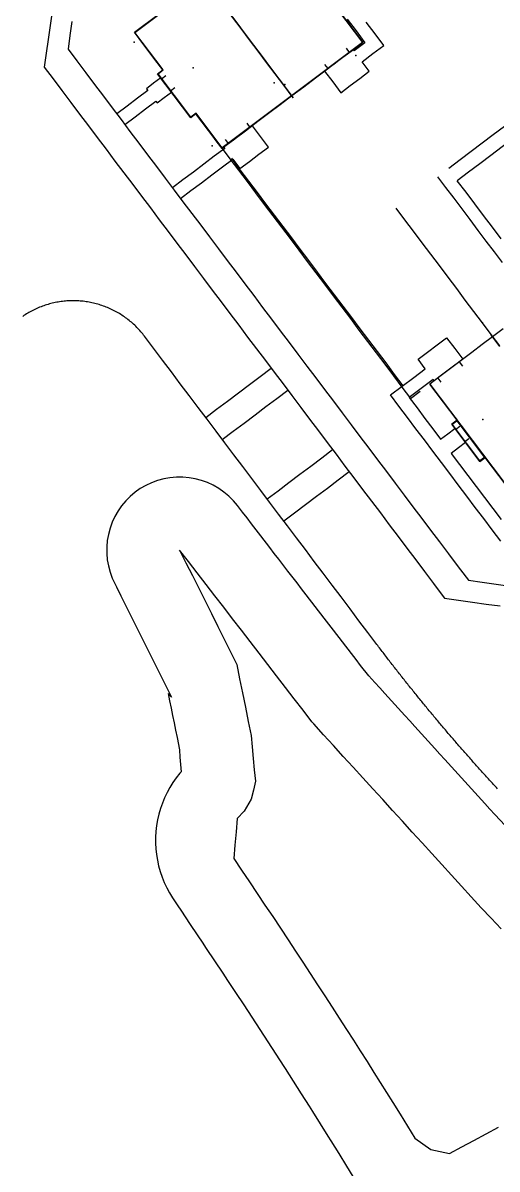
# Model space of a CAD drawing. Header units: metres. Extents: x 337936 to 338469, y 373266 to 374026.
# Drawn here: x 338236.9 to 338268.7, y 373430 to 373507 of the extents above; entities that cross this region are included whole.
import ezdxf

# ---------------------------------------------------------------- set-up
doc = ezdxf.new("R2010")
doc.units = ezdxf.units.M
for name, color, linetype in [('3D_LINES', 3, 'Continuous'), ('3D_Points', 1, 'Continuous'), ('PLOTS EXTERNAL LEVEL', 6, 'Continuous'), ('PLOTS FFL', 5, 'Continuous')]:
    doc.layers.add(name, color=color, linetype=linetype)

msp = doc.modelspace()

# ---------------------------------------------------------------- linework, layer by layer
at = {"layer": '3D_LINES'}
for points in [[(338248.932, 373510.014, 33.452), (338249.5, 373509.261, 33.452), (338250.068, 373508.507, 33.452), (338250.636, 373507.753, 33.452), (338251.204, 373507, 33.452), (338251.772, 373506.246, 33.452), (338252.34, 373505.493, 33.452), (338252.908, 373504.739, 33.452), (338253.475, 373503.985, 33.452), (338254.043, 373503.232, 33.452), (338254.52, 373502.599, 33.452), (338254.998, 373501.966, 33.453), (338254.681, 373502.386, 33.453), (338254.364, 373502.807, 33.454), (338253.79, 373503.567, 33.454), (338253.217, 373504.328, 33.454), (338252.644, 373505.089, 33.454), (338252.07, 373505.85, 33.454), (338251.497, 373506.611, 33.454), (338250.924, 373507.372, 33.454), (338250.35, 373508.133, 33.454), (338249.777, 373508.894, 33.454), (338249.204, 373509.654, 33.454)], [(338238.807, 373507.755, 33.598), (338238.676, 373506.821, 33.598), (338238.545, 373505.887, 33.598), (338238.414, 373504.954, 33.598), (338238.283, 373504.02, 33.598), (338238.876, 373503.232, 33.598), (338239.47, 373502.444, 33.598), (338240.064, 373501.656, 33.598), (338240.658, 373500.868, 33.598), (338241.252, 373500.08, 33.598), (338241.846, 373499.292, 33.598), (338242.44, 373498.503, 33.598), (338243.034, 373497.715, 33.598), (338243.627, 373496.927, 33.598), (338244.221, 373496.139, 33.598), (338244.815, 373495.351, 33.598), (338245.409, 373494.563, 33.598), (338246.003, 373493.775, 33.598), (338246.597, 373492.987, 33.598), (338247.191, 373492.199, 33.598), (338247.784, 373491.411, 33.598), (338248.378, 373490.623, 33.598), (338248.972, 373489.835, 33.598), (338249.566, 373489.046, 33.598), (338250.16, 373488.258, 33.598), (338250.754, 373487.47, 33.598), (338251.348, 373486.682, 33.598), (338251.941, 373485.894, 33.598), (338252.535, 373485.106, 33.598), (338253.129, 373484.318, 33.598), (338253.723, 373483.53, 33.598), (338254.317, 373482.742, 33.598), (338254.911, 373481.954, 33.598), (338255.505, 373481.166, 33.598), (338256.098, 373480.378, 33.598), (338256.692, 373479.59, 33.598), (338257.286, 373478.801, 33.598), (338257.88, 373478.013, 33.598), (338258.474, 373477.225, 33.598), (338259.068, 373476.437, 33.598), (338259.662, 373475.649, 33.598), (338260.255, 373474.861, 33.598), (338260.849, 373474.073, 33.598), (338261.443, 373473.285, 33.598), (338262.037, 373472.497, 33.598), (338262.631, 373471.709, 33.598), (338263.225, 373470.921, 33.598), (338263.819, 373470.133, 33.598), (338264.413, 373469.344, 33.598), (338265.006, 373468.556, 33.598), (338265.165, 373468.347, 33.598), (338266.098, 373468.217, 33.598), (338267.03, 373468.087, 33.598), (338267.963, 373467.956, 33.598), (338268.896, 373467.826, 33.598)], [(338240.142, 373507.091, 33.503), (338240.011, 373506.157, 33.499), (338239.88, 373505.224, 33.496), (338240.474, 373504.436, 33.485), (338241.068, 373503.647, 33.478), (338241.661, 373502.859, 33.478), (338242.255, 373502.071, 33.478), (338242.849, 373501.283, 33.478), (338243.443, 373500.495, 33.478), (338244.037, 373499.707, 33.478), (338244.631, 373498.919, 33.478), (338245.225, 373498.131, 33.478), (338245.818, 373497.343, 33.484), (338246.412, 373496.555, 33.494), (338247.006, 373495.767, 33.504), (338247.6, 373494.979, 33.514), (338248.194, 373494.191, 33.525), (338248.788, 373493.402, 33.535), (338249.382, 373492.614, 33.545), (338249.976, 373491.826, 33.555), (338250.569, 373491.038, 33.566), (338251.163, 373490.25, 33.576), (338251.757, 373489.462, 33.586), (338252.351, 373488.674, 33.596), (338252.945, 373487.886, 33.607), (338253.539, 373487.098, 33.617), (338254.133, 373486.31, 33.627), (338254.726, 373485.522, 33.637), (338255.32, 373484.734, 33.648), (338255.914, 373483.945, 33.658), (338256.508, 373483.157, 33.668), (338257.102, 373482.369, 33.669), (338257.696, 373481.581, 33.65), (338258.29, 373480.793, 33.632), (338258.883, 373480.005, 33.613), (338259.477, 373479.217, 33.595), (338260.071, 373478.429, 33.576), (338260.665, 373477.641, 33.558), (338261.259, 373476.853, 33.548), (338261.853, 373476.065, 33.546), (338262.447, 373475.277, 33.547), (338263.04, 373474.488, 33.548), (338263.634, 373473.7, 33.549), (338264.228, 373472.912, 33.55), (338264.822, 373472.124, 33.551), (338265.416, 373471.336, 33.55), (338266.01, 373470.548, 33.548), (338266.604, 373469.76, 33.546), (338266.759, 373469.554, 33.545), (338267.692, 373469.424, 33.54), (338268.625, 373469.294, 33.536), (338269.558, 373469.164, 33.531)], [(338258.556, 373507.171, 33.454), (338259.118, 373506.426, 33.455), (338259.679, 373505.681, 33.455), (338258.884, 373505.082, 33.456), (338258.088, 373504.483, 33.455), (338257.293, 373503.883, 33.455), (338256.498, 373503.284, 33.454), (338255.703, 373502.685, 33.454), (338254.907, 373502.085, 33.453), (338254.127, 373501.497, 33.453), (338253.347, 373500.909, 33.452), (338252.566, 373500.321, 33.452), (338251.786, 373499.733, 33.452), (338251.006, 373499.145, 33.451), (338250.225, 373498.557, 33.451), (338249.897, 373498.993, 33.45), (338249.421, 373499.624, 33.45), (338248.946, 373500.255, 33.45), (338248.471, 373500.886, 33.451), (338248.119, 373500.621, 33.451), (338247.562, 373501.36, 33.451), (338247.005, 373502.099, 33.451), (338246.448, 373502.839, 33.451), (338245.891, 373503.578, 33.451), (338246.242, 373503.843, 33.451), (338245.712, 373504.547, 33.451), (338245.181, 373505.251, 33.451), (338244.651, 373505.955, 33.451), (338244.341, 373506.366, 33.451), (338245.133, 373506.963, 33.451), (338245.925, 373507.56, 33.451)], [(338258.621, 373507.252, 33.454), (338259.22, 373506.457, 33.454), (338259.819, 373505.662, 33.455), (338259.085, 373505.108, 33.456), (338259.025, 373505.188, 33.457), (338258.386, 373504.707, 33.457), (338257.747, 373504.225, 33.457), (338257.108, 373503.744, 33.457), (338257.65, 373503.025, 33.457), (338258.192, 373502.306, 33.457), (338258.83, 373502.788, 33.457), (338259.469, 373503.269, 33.457), (338260.108, 373503.751, 33.457), (338259.627, 373504.39, 33.457), (338260.353, 373504.937, 33.457), (338261.08, 373505.484, 33.457), (338260.493, 373506.263, 33.457), (338259.906, 373507.042, 33.457)], [(338258.789, 373505.01, 33.456), (338258.576, 373505.292, 33.456)], [(338257.343, 373503.921, 33.45), (338257.131, 373504.202, 33.457)], [(338275.146, 373504.53, 33.548), (338274.401, 373503.968, 33.544), (338273.655, 373503.406, 33.54), (338272.909, 373502.845, 33.537), (338272.163, 373502.283, 33.537), (338271.418, 373501.721, 33.53), (338270.672, 373501.159, 33.516), (338269.926, 373500.597, 33.503), (338269.18, 373500.035, 33.49), (338268.435, 373499.473, 33.476), (338267.689, 373498.911, 33.463), (338266.943, 373498.349, 33.47), (338266.198, 373497.787, 33.476), (338265.452, 373497.225, 33.479)], [(338243.691, 373500.166, 33.478), (338244.386, 373500.689, 33.472), (338245.081, 373501.213, 33.465), (338245.776, 373501.737, 33.459), (338245.866, 373501.617, 33.459), (338246.345, 373501.978, 33.454), (338246.825, 373502.339, 33.45), (338246.464, 373502.818, 33.45), (338246.102, 373503.297, 33.45), (338245.623, 373502.936, 33.454), (338245.144, 373502.575, 33.459), (338245.234, 373502.455, 33.459), (338244.539, 373501.932, 33.465), (338243.845, 373501.408, 33.472), (338243.15, 373500.884, 33.478)], [(338246.437, 373503.439, 33.474), (338246.156, 373503.226, 33.45)], [(338247.053, 373502.622, 33.474), (338246.771, 373502.41, 33.45)], [(338247.433, 373495.201, 33.512), (338248.135, 373495.73, 33.501), (338248.837, 373496.259, 33.491), (338249.539, 373496.788, 33.48), (338250.241, 373497.317, 33.47), (338250.943, 373497.846, 33.456), (338251.424, 373497.207, 33.465), (338252.063, 373497.688, 33.459), (338252.702, 373498.17, 33.459), (338253.341, 373498.651, 33.459), (338252.799, 373499.37, 33.456), (338252.258, 373500.089, 33.453), (338251.619, 373499.607, 33.452), (338250.98, 373499.126, 33.452), (338250.341, 373498.644, 33.452), (338250.401, 373498.565, 33.452), (338249.699, 373498.036, 33.46), (338248.997, 373497.507, 33.471), (338248.295, 373496.978, 33.481), (338247.593, 373496.449, 33.492), (338246.891, 373495.92, 33.502)], [(338252.112, 373499.979, 33.453), (338251.9, 373500.261, 33.451)], [(338250.666, 373498.89, 33.452), (338250.454, 373499.171, 33.451)], [(338275.676, 373491.406, 33.498), (338275.086, 373492.189, 33.486), (338274.497, 373492.972, 33.482), (338273.907, 373493.754, 33.478), (338273.317, 373494.537, 33.473), (338272.727, 373495.32, 33.469), (338272.137, 373496.102, 33.473), (338271.548, 373496.885, 33.476), (338270.958, 373497.668, 33.479), (338270.368, 373498.45, 33.483), (338269.778, 373499.233, 33.486), (338269.025, 373498.666, 33.473), (338268.272, 373498.098, 33.466), (338267.52, 373497.531, 33.475), (338266.767, 373496.964, 33.479), (338266.014, 373496.396, 33.482)], [(338250.165, 373498.637, 33.452), (338250.743, 373497.87, 33.457), (338251.321, 373497.103, 33.468), (338251.899, 373496.336, 33.48), (338252.477, 373495.569, 33.489), (338253.055, 373494.802, 33.499), (338253.633, 373494.035, 33.509), (338254.211, 373493.268, 33.519), (338254.789, 373492.501, 33.529), (338255.367, 373491.734, 33.539), (338255.945, 373490.967, 33.549), (338256.523, 373490.2, 33.559), (338257.101, 373489.433, 33.569), (338257.679, 373488.666, 33.579), (338258.257, 373487.899, 33.589), (338258.835, 373487.132, 33.599), (338259.413, 373486.365, 33.609), (338259.991, 373485.598, 33.619), (338260.569, 373484.831, 33.629), (338261.147, 373484.064, 33.639), (338261.725, 373483.297, 33.649), (338262.302, 373482.53, 33.659), (338262.88, 373481.763, 33.669), (338263.531, 373482.254, 33.659)], [(338250.847, 373497.899, 33.455), (338251.422, 373497.135, 33.467), (338251.998, 373496.371, 33.478), (338252.573, 373495.607, 33.489), (338253.149, 373494.843, 33.499), (338253.725, 373494.08, 33.508), (338254.3, 373493.316, 33.518), (338254.876, 373492.552, 33.528), (338255.451, 373491.788, 33.538), (338256.027, 373491.024, 33.548), (338256.602, 373490.261, 33.558), (338257.178, 373489.497, 33.568), (338257.754, 373488.733, 33.578), (338258.329, 373487.969, 33.588), (338258.905, 373487.205, 33.598), (338259.48, 373486.441, 33.608), (338260.056, 373485.678, 33.618), (338260.632, 373484.914, 33.628), (338261.207, 373484.15, 33.638), (338261.783, 373483.386, 33.647), (338262.358, 373482.622, 33.657)], [(338264.693, 373496.653, 33.483), (338265.235, 373495.935, 33.485), (338265.776, 373495.216, 33.488), (338266.318, 373494.497, 33.491), (338266.86, 373493.778, 33.494), (338267.401, 373493.059, 33.497), (338267.943, 373492.341, 33.499), (338268.485, 373491.622, 33.502), (338269.026, 373490.903, 33.505)], [(338268.963, 373492.483, 33.498), (338268.373, 373493.266, 33.495), (338267.783, 373494.048, 33.492), (338267.193, 373494.831, 33.489), (338266.603, 373495.614, 33.486), (338266.014, 373496.396, 33.482)], [(338261.889, 373494.54, 33.528), (338262.469, 373493.77, 33.528), (338263.05, 373493, 33.528), (338263.63, 373492.23, 33.528), (338264.21, 373491.459, 33.528), (338264.791, 373490.689, 33.528), (338265.371, 373489.919, 33.528), (338265.952, 373489.149, 33.528), (338266.532, 373488.379, 33.528), (338267.112, 373487.609, 33.528), (338267.693, 373486.838, 33.528), (338268.274, 373486.066, 33.528), (338268.856, 373485.294, 33.528)], [(338268.719, 373455.548, 33.549), (338268.651, 373455.621, 33.55), (338268.584, 373455.694, 33.55), (338268.516, 373455.768, 33.55), (338268.449, 373455.841, 33.55), (338268.382, 373455.914, 33.551), (338268.314, 373455.988, 33.551), (338268.247, 373456.061, 33.551), (338268.18, 373456.135, 33.552), (338268.113, 373456.208, 33.552), (338268.046, 373456.282, 33.552), (338267.979, 373456.355, 33.552), (338267.912, 373456.429, 33.553), (338267.845, 373456.503, 33.553), (338267.778, 373456.577, 33.553), (338267.711, 373456.65, 33.553), (338267.645, 373456.724, 33.554), (338267.578, 373456.798, 33.554), (338267.511, 373456.872, 33.554), (338267.445, 373456.946, 33.555), (338267.378, 373457.02, 33.555), (338267.312, 373457.095, 33.555), (338267.246, 373457.169, 33.555), (338267.179, 373457.243, 33.556), (338267.113, 373457.318, 33.556), (338267.047, 373457.392, 33.556), (338266.981, 373457.466, 33.556), (338266.915, 373457.541, 33.557), (338266.849, 373457.615, 33.557), (338266.783, 373457.69, 33.557), (338266.717, 373457.765, 33.558), (338266.651, 373457.839, 33.558), (338266.585, 373457.914, 33.558), (338266.52, 373457.989, 33.558), (338266.454, 373458.064, 33.559), (338266.388, 373458.139, 33.559), (338266.323, 373458.214, 33.559), (338266.257, 373458.289, 33.559), (338266.192, 373458.364, 33.56), (338266.127, 373458.439, 33.56), (338266.061, 373458.514, 33.56), (338265.996, 373458.589, 33.56), (338265.931, 373458.664, 33.561), (338265.866, 373458.74, 33.561), (338265.801, 373458.815, 33.561), (338265.736, 373458.891, 33.562), (338265.671, 373458.966, 33.562), (338265.606, 373459.042, 33.562), (338265.541, 373459.117, 33.562), (338265.476, 373459.193, 33.563), (338265.412, 373459.268, 33.563), (338265.347, 373459.344, 33.563), (338265.282, 373459.42, 33.563), (338265.218, 373459.496, 33.564), (338265.154, 373459.572, 33.564), (338265.089, 373459.648, 33.564), (338265.025, 373459.724, 33.564), (338264.961, 373459.8, 33.565), (338264.896, 373459.876, 33.565), (338264.832, 373459.952, 33.565), (338264.768, 373460.028, 33.565), (338264.704, 373460.104, 33.566), (338264.64, 373460.181, 33.566), (338264.576, 373460.257, 33.566), (338264.512, 373460.333, 33.567), (338264.449, 373460.41, 33.567), (338264.385, 373460.486, 33.567), (338264.321, 373460.563, 33.567), (338264.258, 373460.639, 33.568), (338264.194, 373460.716, 33.568), (338264.131, 373460.793, 33.568), (338264.067, 373460.87, 33.568), (338264.004, 373460.946, 33.569), (338263.94, 373461.023, 33.569), (338263.877, 373461.1, 33.569), (338263.814, 373461.177, 33.569), (338263.751, 373461.254, 33.57), (338263.688, 373461.331, 33.57), (338263.625, 373461.408, 33.57), (338263.562, 373461.485, 33.57), (338263.499, 373461.563, 33.571), (338263.436, 373461.64, 33.571), (338263.374, 373461.717, 33.571), (338263.311, 373461.794, 33.571), (338263.248, 373461.872, 33.572), (338263.186, 373461.949, 33.572), (338263.123, 373462.027, 33.572), (338263.061, 373462.104, 33.572), (338262.998, 373462.182, 33.573), (338262.936, 373462.26, 33.573), (338262.874, 373462.337, 33.573), (338262.812, 373462.415, 33.573), (338262.749, 373462.493, 33.574), (338262.687, 373462.571, 33.574), (338262.625, 373462.649, 33.574), (338262.563, 373462.727, 33.574), (338262.501, 373462.805, 33.575), (338262.44, 373462.883, 33.575), (338262.378, 373462.961, 33.575), (338262.316, 373463.039, 33.575), (338262.255, 373463.117, 33.576), (338262.193, 373463.195, 33.576), (338262.131, 373463.274, 33.576), (338262.07, 373463.352, 33.576), (338262.009, 373463.43, 33.577), (338261.947, 373463.509, 33.577), (338261.886, 373463.587, 33.577), (338261.825, 373463.666, 33.577), (338261.764, 373463.744, 33.577), (338261.703, 373463.823, 33.578), (338261.642, 373463.902, 33.578), (338261.581, 373463.98, 33.578), (338261.52, 373464.059, 33.578), (338261.459, 373464.138, 33.579), (338261.398, 373464.217, 33.579), (338261.337, 373464.296, 33.579), (338261.277, 373464.375, 33.579), (338261.216, 373464.454, 33.58), (338261.156, 373464.533, 33.58), (338261.095, 373464.612, 33.58), (338261.035, 373464.691, 33.58), (338260.975, 373464.77, 33.581), (338260.914, 373464.849, 33.581), (338260.854, 373464.929, 33.581), (338260.794, 373465.008, 33.581), (338260.734, 373465.087, 33.582), (338260.674, 373465.167, 33.582), (338260.614, 373465.246, 33.582), (338260.014, 373466.042, 33.584), (338259.414, 373466.838, 33.587), (338258.815, 373467.634, 33.589), (338258.215, 373468.43, 33.589), (338257.615, 373469.226, 33.588), (338257.015, 373470.022, 33.586), (338256.415, 373470.818, 33.585), (338255.816, 373471.614, 33.584), (338255.216, 373472.41, 33.583), (338254.616, 373473.206, 33.582), (338254.016, 373474.002, 33.581), (338253.416, 373474.798, 33.58), (338252.817, 373475.594, 33.579), (338252.217, 373476.39, 33.578), (338251.617, 373477.186, 33.577), (338251.017, 373477.982, 33.575), (338250.417, 373478.778, 33.575), (338249.818, 373479.573, 33.578), (338249.218, 373480.369, 33.581), (338248.618, 373481.165, 33.585), (338248.018, 373481.961, 33.604), (338247.419, 373482.757, 33.623), (338246.819, 373483.553, 33.642), (338246.219, 373484.349, 33.66), (338245.619, 373485.145, 33.673), (338245.019, 373485.941, 33.662), (338244.959, 373486.02, 33.661), (338244.897, 373486.098, 33.66), (338244.834, 373486.175, 33.659), (338244.77, 373486.251, 33.658), (338244.704, 373486.325, 33.658), (338244.637, 373486.399, 33.657), (338244.569, 373486.472, 33.656), (338244.5, 373486.543, 33.655), (338244.429, 373486.613, 33.654), (338244.358, 373486.682, 33.653), (338244.285, 373486.75, 33.652), (338244.211, 373486.817, 33.652), (338244.136, 373486.882, 33.651), (338244.06, 373486.947, 33.65), (338243.983, 373487.009, 33.649), (338243.905, 373487.071, 33.649), (338243.826, 373487.131, 33.648), (338243.746, 373487.19, 33.647), (338243.665, 373487.248, 33.647), (338243.583, 373487.304, 33.646), (338243.5, 373487.359, 33.645), (338243.416, 373487.413, 33.645), (338243.331, 373487.465, 33.644), (338243.246, 373487.516, 33.644), (338243.159, 373487.565, 33.643), (338243.072, 373487.613, 33.643), (338242.984, 373487.659, 33.643), (338242.895, 373487.704, 33.642), (338242.806, 373487.748, 33.642), (338242.716, 373487.79, 33.641), (338242.625, 373487.83, 33.641), (338242.533, 373487.869, 33.641), (338242.441, 373487.907, 33.64), (338242.348, 373487.943, 33.64), (338242.255, 373487.977, 33.64), (338242.161, 373488.01, 33.64), (338242.067, 373488.041, 33.64), (338241.972, 373488.071, 33.639), (338241.876, 373488.099, 33.639), (338241.78, 373488.126, 33.639), (338241.684, 373488.151, 33.639), (338241.587, 373488.174, 33.639), (338241.49, 373488.196, 33.639), (338241.393, 373488.216, 33.639), (338241.295, 373488.234, 33.639), (338241.197, 373488.251, 33.639), (338241.099, 373488.267, 33.639), (338241, 373488.28, 33.639), (338240.902, 373488.292, 33.64), (338240.803, 373488.303, 33.64), (338240.704, 373488.311, 33.64), (338240.604, 373488.318, 33.64), (338240.505, 373488.324, 33.64), (338240.406, 373488.327, 33.641), (338240.306, 373488.33, 33.641), (338240.207, 373488.33, 33.641), (338240.107, 373488.329, 33.642), (338240.008, 373488.326, 33.642), (338239.908, 373488.322, 33.642), (338239.809, 373488.316, 33.643), (338239.71, 373488.308, 33.643), (338239.611, 373488.298, 33.644), (338239.512, 373488.287, 33.644), (338239.413, 373488.275, 33.645), (338239.315, 373488.26, 33.645), (338239.217, 373488.244, 33.646), (338239.119, 373488.227, 33.646), (338239.021, 373488.208, 33.647), (338238.924, 373488.187, 33.648), (338238.827, 373488.164, 33.648), (338238.73, 373488.14, 33.649), (338238.634, 373488.115, 33.65), (338238.539, 373488.087, 33.65), (338238.443, 373488.059, 33.651), (338238.349, 373488.028, 33.652), (338238.254, 373487.996, 33.653), (338238.161, 373487.963, 33.653), (338238.068, 373487.928, 33.654), (338237.975, 373487.891, 33.655), (338237.883, 373487.853, 33.656), (338237.792, 373487.814, 33.657), (338237.701, 373487.772, 33.658), (338237.611, 373487.73, 33.659), (338237.522, 373487.686, 33.66), (338237.434, 373487.64, 33.661), (338237.346, 373487.593, 33.662), (338237.259, 373487.545, 33.663), (338237.173, 373487.495, 33.664), (338237.088, 373487.443, 33.665), (338237.004, 373487.39, 33.666), (338236.92, 373487.336, 33.667), (338236.838, 373487.281, 33.668)], [(338269.101, 373486.452, 33.528), (338268.389, 373485.915, 33.528), (338267.686, 373485.385, 33.528), (338266.982, 373484.855, 33.528), (338266.279, 373484.325, 33.528), (338265.576, 373483.795, 33.528), (338264.873, 373483.265, 33.528), (338264.17, 373482.735, 33.528), (338264.627, 373482.129, 33.528), (338265.084, 373481.522, 33.528), (338265.541, 373480.916, 33.528), (338265.998, 373480.309, 33.528), (338265.639, 373480.039, 33.528), (338266.111, 373479.412, 33.528), (338266.584, 373478.785, 33.528), (338267.056, 373478.158, 33.528), (338267.528, 373477.531, 33.528), (338267.888, 373477.802, 33.528), (338268.362, 373477.173, 33.528), (338268.836, 373476.544, 33.528)], [(338268.929, 373472.184, 33.531), (338268.36, 373472.939, 33.533), (338267.791, 373473.694, 33.535), (338267.222, 373474.449, 33.534), (338266.653, 373475.204, 33.533), (338266.084, 373475.959, 33.542), (338265.515, 373476.714, 33.56), (338264.946, 373477.469, 33.578), (338264.377, 373478.224, 33.596), (338263.808, 373478.979, 33.614), (338263.239, 373479.735, 33.631), (338262.67, 373480.49, 33.649), (338262.101, 373481.245, 33.667), (338261.532, 373482, 33.67), (338262.309, 373482.586, 33.658), (338263.087, 373483.171, 33.647), (338263.864, 373483.757, 33.635), (338263.383, 373484.396, 33.627), (338264.021, 373484.877, 33.611), (338264.66, 373485.359, 33.593), (338265.299, 373485.84, 33.575), (338265.841, 373485.122, 33.586), (338266.382, 373484.403, 33.596), (338265.744, 373483.921, 33.614), (338265.105, 373483.44, 33.633), (338264.466, 373482.958, 33.645), (338264.406, 373483.038, 33.644), (338263.868, 373482.633, 33.652), (338263.33, 373482.228, 33.66), (338262.792, 373481.823, 33.668), (338263.317, 373481.126, 33.671), (338263.842, 373480.429, 33.654), (338264.367, 373479.733, 33.638), (338264.892, 373479.036, 33.621), (338265.371, 373479.397, 33.634), (338265.85, 373479.758, 33.647), (338266.212, 373479.279, 33.636), (338266.573, 373478.8, 33.625), (338266.093, 373478.439, 33.612), (338265.614, 373478.078, 33.599), (338266.172, 373477.338, 33.581), (338266.73, 373476.597, 33.564), (338267.288, 373475.857, 33.547), (338267.845, 373475.117, 33.53), (338268.403, 373474.377, 33.53), (338268.961, 373473.636, 33.529)], [(338268.878, 373485.265, 33.528), (338268.298, 373486.034, 33.528)], [(338249.127, 373480.49, 33.582), (338249.859, 373481.042, 33.589), (338250.591, 373481.594, 33.609), (338251.323, 373482.145, 33.629), (338252.055, 373482.697, 33.648), (338252.787, 373483.249, 33.668), (338253.519, 373483.8, 33.668)], [(338266.146, 373484.224, 33.603), (338266.359, 373483.943, 33.607)], [(338264.701, 373483.135, 33.642), (338264.913, 373482.854, 33.646)], [(338250.24, 373479.013, 33.576), (338250.972, 373479.564, 33.576), (338251.704, 373480.116, 33.576), (338252.436, 373480.668, 33.594), (338253.168, 373481.219, 33.614), (338253.901, 373481.771, 33.633), (338254.633, 373482.323, 33.653)], [(338265.904, 373479.687, 33.646), (338266.185, 373479.899, 33.653)], [(338266.519, 373478.871, 33.626), (338266.8, 373479.083, 33.634)], [(338253.249, 373475.02, 33.58), (338253.981, 373475.571, 33.575), (338254.713, 373476.123, 33.57), (338255.445, 373476.675, 33.565), (338256.178, 373477.226, 33.561), (338256.91, 373477.778, 33.559), (338257.642, 373478.33, 33.559)], [(338254.363, 373473.542, 33.582), (338255.095, 373474.094, 33.577), (338255.827, 373474.645, 33.572), (338256.559, 373475.197, 33.567), (338257.291, 373475.749, 33.563), (338258.023, 373476.3, 33.558), (338258.755, 373476.852, 33.553)], [(338269.22, 373453.075, 33.549), (338268.547, 373453.815, 33.552), (338268.21, 373454.184, 33.553), (338267.874, 373454.554, 33.555), (338267.201, 373455.294, 33.558), (338266.527, 373456.033, 33.56), (338265.854, 373456.773, 33.563), (338265.181, 373457.512, 33.566), (338264.845, 373457.882, 33.567), (338264.508, 373458.252, 33.569), (338263.835, 373458.991, 33.571), (338263.162, 373459.731, 33.574), (338262.825, 373460.1, 33.576), (338262.489, 373460.47, 33.577), (338261.815, 373461.21, 33.58), (338261.142, 373461.949, 33.583), (338260.806, 373462.319, 33.584), (338260.469, 373462.689, 33.585), (338260.074, 373463.123, 33.587), (338259.528, 373463.831, 33.589), (338259.223, 373464.228, 33.59), (338258.918, 373464.624, 33.592), (338258.308, 373465.416, 33.594), (338257.698, 373466.208, 33.596), (338257.393, 373466.605, 33.598), (338257.088, 373467.001, 33.598), (338256.478, 373467.793, 33.597), (338255.868, 373468.585, 33.596), (338255.563, 373468.982, 33.596), (338255.258, 373469.378, 33.595), (338254.647, 373470.17, 33.594), (338254.037, 373470.962, 33.593), (338253.732, 373471.359, 33.592), (338253.427, 373471.755, 33.592), (338252.817, 373472.547, 33.591), (338252.207, 373473.339, 33.59), (338251.902, 373473.736, 33.589), (338251.597, 373474.132, 33.589), (338251.257, 373474.573, 33.588), (338250.982, 373474.9, 33.588), (338250.679, 373475.202, 33.588), (338250.351, 373475.476, 33.588), (338250, 373475.721, 33.588), (338249.63, 373475.934, 33.588), (338249.242, 373476.114, 33.589), (338248.84, 373476.259, 33.59), (338248.427, 373476.369, 33.591), (338248.006, 373476.443, 33.592), (338247.58, 373476.48, 33.593), (338247.153, 373476.479, 33.595), (338246.727, 373476.441, 33.596), (338246.306, 373476.366, 33.598), (338245.893, 373476.255, 33.6), (338245.492, 373476.108, 33.602), (338245.105, 373475.926, 33.604), (338244.735, 373475.712, 33.606), (338244.385, 373475.466, 33.608), (338244.058, 373475.191, 33.611), (338243.756, 373474.888, 33.613), (338243.482, 373474.56, 33.615), (338243.238, 373474.21, 33.617), (338243.024, 373473.839, 33.619), (338242.844, 373473.451, 33.622), (338242.699, 373473.049, 33.624), (338242.589, 373472.636, 33.626), (338242.515, 373472.215, 33.628), (338242.479, 373471.789, 33.629), (338242.48, 373471.362, 33.631), (338242.518, 373470.936, 33.633), (338242.593, 373470.515, 33.634), (338242.704, 373470.103, 33.635), (338242.851, 373469.701, 33.636), (338243.143, 373469.102, 33.638), (338243.435, 373468.503, 33.639), (338243.658, 373468.055, 33.64), (338243.881, 373467.608, 33.641), (338244.328, 373466.713, 33.643), (338244.551, 373466.265, 33.644), (338244.774, 373465.818, 33.645), (338244.997, 373465.37, 33.646), (338245.22, 373464.923, 33.647), (338245.666, 373464.028, 33.649), (338245.889, 373463.58, 33.65), (338246.112, 373463.133, 33.651), (338246.558, 373462.238, 33.653), (338246.824, 373461.705, 33.655), (338246.605, 373461.94, 33.654), (338246.704, 373461.45, 33.656), (338246.803, 373460.96, 33.658), (338246.902, 373460.469, 33.659), (338247.001, 373459.979, 33.659), (338247.1, 373459.489, 33.659), (338247.199, 373458.999, 33.659), (338247.371, 373458.151, 33.659), (338247.388, 373457.669, 33.66), (338247.48, 373456.691, 33.66), (338247.393, 373456.593, 33.661), (338247.151, 373456.286, 33.662), (338246.927, 373455.967, 33.664), (338246.72, 373455.635, 33.665), (338246.532, 373455.293, 33.667), (338246.364, 373454.941, 33.668), (338246.215, 373454.58, 33.669), (338246.086, 373454.212, 33.67), (338245.978, 373453.837, 33.671), (338245.891, 373453.456, 33.672), (338245.825, 373453.071, 33.673), (338245.78, 373452.683, 33.673), (338245.757, 373452.294, 33.674), (338245.755, 373451.903, 33.674), (338245.775, 373451.514, 33.674), (338245.816, 373451.125, 33.675), (338245.879, 373450.74, 33.675), (338245.963, 373450.359, 33.675), (338246.068, 373449.983, 33.675), (338246.194, 373449.613, 33.674), (338246.34, 373449.251, 33.674), (338246.505, 373448.898, 33.673), (338246.69, 373448.554, 33.673), (338246.894, 373448.221, 33.672), (338246.937, 373448.155, 33.672), (338247.215, 373447.739, 33.671), (338247.492, 373447.323, 33.67), (338248.046, 373446.49, 33.668), (338248.601, 373445.658, 33.666), (338248.878, 373445.242, 33.667), (338249.155, 373444.826, 33.667), (338249.709, 373443.994, 33.669), (338250.264, 373443.162, 33.67), (338250.59, 373442.672, 33.671), (338251.136, 373441.85, 33.672), (338251.679, 373441.027, 33.673), (338252.22, 373440.203, 33.674), (338252.758, 373439.377, 33.676), (338253.295, 373438.549, 33.677), (338253.828, 373437.72, 33.678), (338254.36, 373436.889, 33.679), (338254.45, 373436.748, 33.679), (338254.987, 373435.905, 33.68), (338255.256, 373435.483, 33.681), (338255.525, 373435.061, 33.681), (338256.062, 373434.218, 33.682), (338256.291, 373433.859, 33.682), (338256.812, 373433.037, 33.683), (338257.328, 373432.212, 33.683), (338257.526, 373431.894, 33.684), (338258.052, 373431.043, 33.684), (338258.579, 373430.193, 33.685), (338259.006, 373429.504, 33.685)], [(338268.968, 373446.129, 33.579), (338268.292, 373446.844, 33.579), (338267.616, 373447.558, 33.579), (338266.955, 373448.284, 33.578), (338266.294, 373449.01, 33.578), (338265.633, 373449.737, 33.578), (338264.972, 373450.463, 33.577), (338264.311, 373451.189, 33.577), (338263.65, 373451.915, 33.58), (338262.989, 373452.641, 33.583), (338262.328, 373453.367, 33.585), (338261.667, 373454.093, 33.588), (338261.006, 373454.819, 33.591), (338260.346, 373455.545, 33.593), (338259.685, 373456.271, 33.596), (338259.024, 373456.997, 33.599), (338258.363, 373457.724, 33.602), (338257.702, 373458.45, 33.604), (338257.041, 373459.176, 33.607), (338256.38, 373459.902, 33.61), (338256.256, 373460.05, 33.61), (338255.664, 373460.819, 33.613), (338255.072, 373461.588, 33.615), (338254.48, 373462.356, 33.617), (338253.888, 373463.125, 33.62), (338253.295, 373463.894, 33.622), (338252.703, 373464.663, 33.623), (338252.111, 373465.432, 33.622), (338251.519, 373466.201, 33.621), (338250.927, 373466.97, 33.62), (338250.335, 373467.739, 33.619), (338249.743, 373468.508, 33.617), (338249.151, 373469.277, 33.616), (338248.559, 373470.046, 33.615), (338247.967, 373470.815, 33.614), (338247.375, 373471.584, 33.613), (338247.801, 373470.729, 33.615), (338248.227, 373469.874, 33.617), (338248.653, 373469.02, 33.619), (338249.079, 373468.165, 33.621), (338249.505, 373467.31, 33.623), (338249.931, 373466.455, 33.625), (338250.357, 373465.601, 33.627), (338250.783, 373464.746, 33.629), (338251.209, 373463.891, 33.631), (338251.402, 373462.937, 33.633), (338251.595, 373461.983, 33.633), (338251.788, 373461.029, 33.633), (338251.981, 373460.076, 33.633), (338252.174, 373459.122, 33.633), (338252.246, 373458.355, 33.633), (338252.317, 373457.588, 33.634), (338252.389, 373456.821, 33.634), (338252.461, 373456.054, 33.635), (338252.324, 373455.451, 33.636), (338252.187, 373454.848, 33.637), (338251.709, 373454.052, 33.641), (338251.234, 373453.542, 33.644), (338251.161, 373452.652, 33.645), (338251.088, 373451.762, 33.646), (338251.015, 373450.872, 33.648), (338251.537, 373450.088, 33.646), (338252.059, 373449.305, 33.644), (338252.581, 373448.522, 33.642), (338253.103, 373447.738, 33.64), (338253.624, 373446.955, 33.64), (338254.146, 373446.172, 33.641), (338254.668, 373445.388, 33.642), (338255.157, 373444.638, 33.643), (338255.647, 373443.887, 33.644), (338256.136, 373443.136, 33.645), (338256.625, 373442.385, 33.647), (338257.114, 373441.634, 33.648), (338257.604, 373440.883, 33.649), (338258.093, 373440.132, 33.65), (338258.582, 373439.381, 33.651), (338259.043, 373438.659, 33.652), (338259.503, 373437.937, 33.652), (338259.963, 373437.215, 33.653), (338260.423, 373436.493, 33.653), (338260.846, 373435.82, 33.654), (338261.269, 373435.147, 33.655), (338261.692, 373434.474, 33.655), (338262.185, 373433.677, 33.656), (338262.678, 373432.88, 33.656), (338263.172, 373432.084, 33.657), (338263.708, 373431.702, 33.656), (338264.244, 373431.32, 33.655), (338264.867, 373431.18, 33.652), (338265.489, 373431.04, 33.65), (338266.313, 373431.483, 33.644), (338267.137, 373431.926, 33.639), (338267.961, 373432.369, 33.634), (338268.785, 373432.812, 33.628)]]:
    msp.add_polyline3d(points, dxfattribs=at)
at = {"layer": '3D_Points'}
for p in [(338244.313, 373505.701, 33.45), (338259.212, 373504.8, 33.45), (338248.275, 373503.979, 33.6), (338253.71, 373502.98, 33.45), (338254.426, 373502.853, 33.45), (338249.559, 373498.739, 33.45), (338267.708, 373486.85, 33.525), (338267.735, 373480.353, 33.675)]:
    msp.add_point(p, dxfattribs=at)
at = {"layer": 'PLOTS EXTERNAL LEVEL'}
for points in [[(338250.225, 373498.557, 33.6), (338248.471, 373500.886, 33.6), (338248.119, 373500.621, 33.6), (338245.891, 373503.578, 33.6), (338246.242, 373503.843, 33.6), (338244.341, 373506.366, 33.6), (338249.023, 373509.894, 33.6), (338249.294, 373509.535, 33.6), (338254.066, 373513.13, 33.6), (338259.679, 373505.681, 33.6), (338254.907, 373502.085, 33.6), (338250.225, 373498.557, 33.6)], [(338269.784, 373475.286, 33.675), (338267.888, 373477.802, 33.675), (338267.528, 373477.531, 33.675), (338265.639, 373480.039, 33.675), (338265.998, 373480.309, 33.675), (338264.17, 373482.735, 33.675), (338269.784, 373475.286, 33.675)]]:
    msp.add_polyline3d(points, dxfattribs=at)
at = {"layer": 'PLOTS FFL'}
for points in [[(338250.23, 373498.592, 33.6), (338248.476, 373500.921, 33.6), (338248.124, 373500.656, 33.6), (338245.926, 373503.573, 33.6), (338246.277, 373503.838, 33.6), (338244.376, 373506.361, 33.6), (338249.018, 373509.859, 33.6), (338249.289, 373509.5, 33.6), (338254.061, 373513.095, 33.6), (338259.644, 373505.686, 33.6), (338254.892, 373502.105, 33.6), (338250.23, 373498.592, 33.6)], [(338265.993, 373480.274, 33.675), (338267.853, 373477.807, 33.675), (338267.533, 373477.566, 33.675), (338265.674, 373480.034, 33.675), (338265.993, 373480.274, 33.675)]]:
    msp.add_polyline3d(points, dxfattribs=at)

doc.saveas('drawing.dxf')
